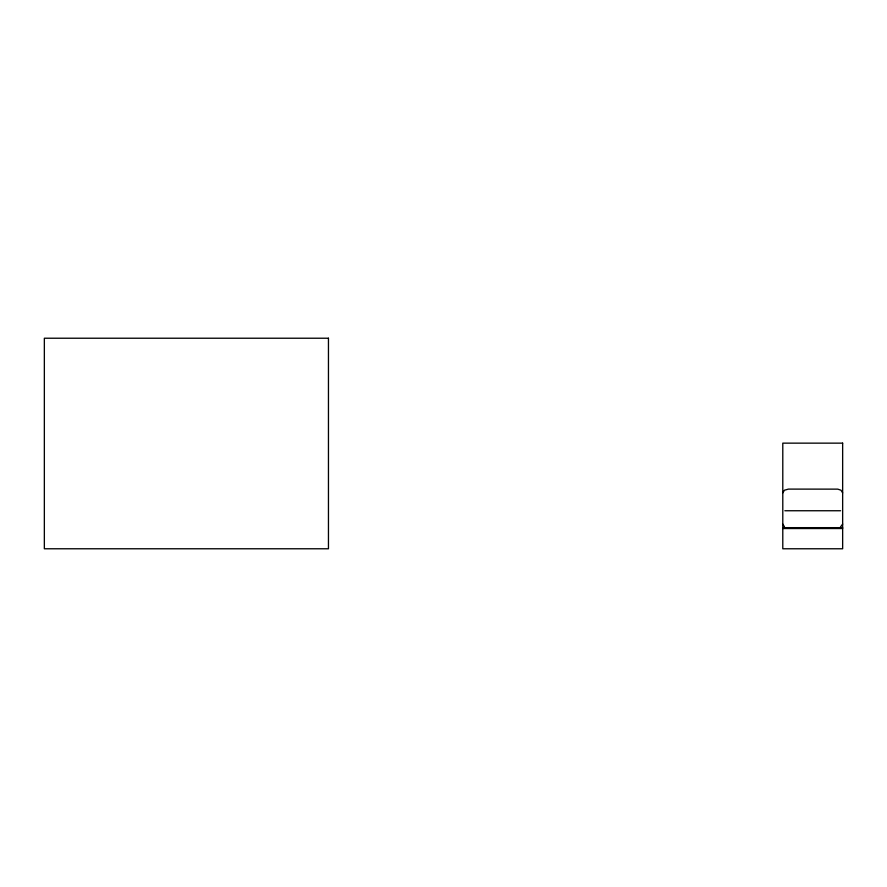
<?xml version="1.0" encoding="UTF-8"?>
<svg xmlns="http://www.w3.org/2000/svg" width="887" height="887" viewBox="0 0 887 887"><rect width="100%" height="100%" fill="white"/><g stroke="black" fill="none" stroke-linecap="round" stroke-linejoin="round"><path stroke-width="1.33" d="M782.789 492.884L784.452 490.212L788.443 489.103L837.738 489.136L840.998 490.212L842.65 492.884M842.65 524.073L840.444 527.055M784.851 510.746L840.599 510.746M782.789 527.654L842.65 527.654M782.789 528.53L842.65 528.53M784.452 526.734L782.789 524.073M328.456 338.224L44.35 338.224L44.35 548.776L328.456 548.776L328.456 338.224M842.65 443.145L782.789 443.145L782.789 548.776L842.65 548.776L842.65 443.145"/></g></svg>
